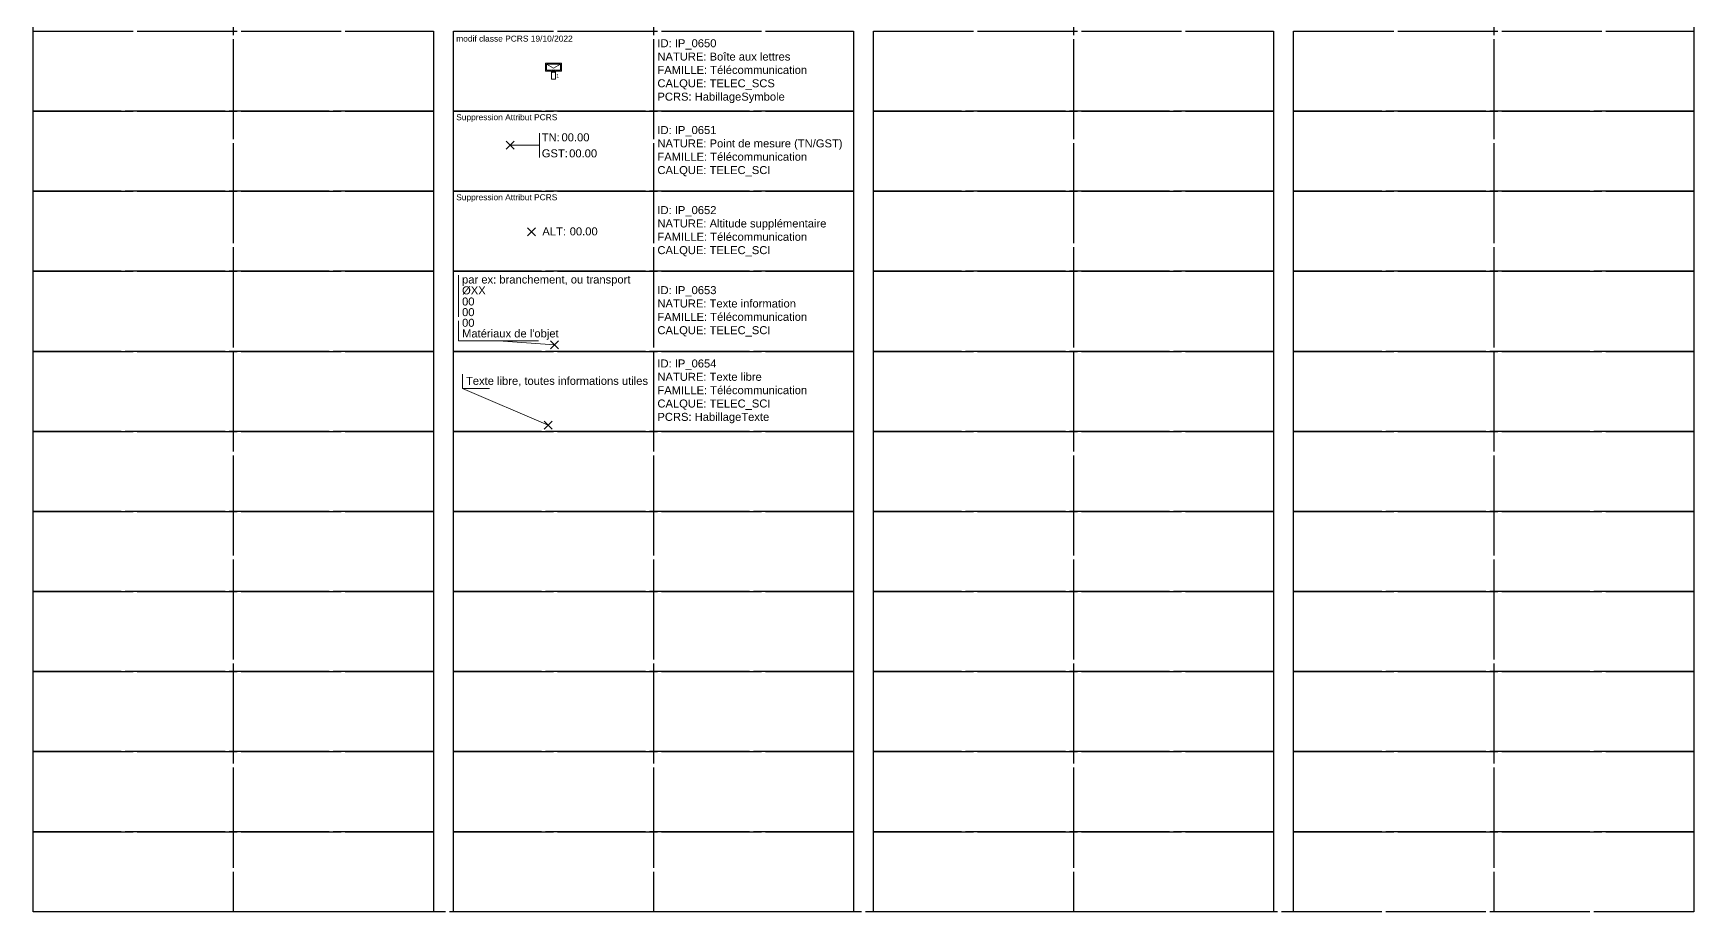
# Model space of a CAD drawing. Header units: metres. Extents: x 3067 to 3319, y 1703 to 1914.
# Drawn here: x 3193.05 to 3234.55, y 1810.56 to 1832.51 of the extents above; entities that cross this region are included whole.
import ezdxf
from ezdxf.enums import TextEntityAlignment as Align

# ---------------------------------------------------------------- set-up
doc = ezdxf.new("R2010")
doc.units = ezdxf.units.M
doc.header["$PDMODE"] = 3
doc.header["$PDSIZE"] = 0.1
doc.linetypes.add('Socle_Continu', pattern=[2.5, 2.5, 0])
doc.layers.get('0').update_dxf_attribs({"lineweight": 30})
for name, color, linetype, lineweight in [('1', 7, 'Socle_Continu', 30), ('3_sens et nbr de points', 7, 'Socle_Continu', 5), ('TELEC_SCI', 3, 'Socle_Continu', 13), ('TELEC_SCS', 3, 'Socle_Continu', 13)]:
    doc.layers.add(name, color=color, linetype=linetype, lineweight=lineweight)
doc.styles.add('Reseaux', font='arial.ttf')
doc.styles.get("Standard").update_dxf_attribs({"font": 'arial.ttf'})

# ---------------------------------------------------------------- blocks, each defined once
blk = doc.blocks.new('*U415')
at = {"layer": 'TELEC_SCI', "linetype": 'Socle_Continu'}
blk.add_line((0.733, 0), (0, 0), dxfattribs=at)
at = {"layer": 'TELEC_SCI', "linetype": 'Socle_Continu', "flags": 128}
blk.add_lwpolyline([(0.733, -0.3), (0.733, 0.3)], dxfattribs=at)
at = {"layer": 'TELEC_SCI', "linetype": 'Socle_Continu'}
blk.add_point((0, 0), dxfattribs=at)
at = {"layer": 'TELEC_SCI', "linetype": 'Socle_Continu', "char_height": 0.2, "attachment_point": 4}
for s, insert in [('TN:', (0.793, 0.2)), ('GST:', (0.793, -0.201))]:
    blk.add_mtext_dynamic_manual_height_columns(s, width=0.46273, gutter_width=1, heights=[0], dxfattribs=dict(at, insert=insert))
at = {"layer": 'TELEC_SCI', "linetype": 'Socle_Continu'}
for tag, p in [('TN', (1.286, 0.2)), ('GST', (1.477, -0.201))]:
    blk.add_attdef(tag, text='', height=0.2, dxfattribs=at).set_placement(p, align=Align.MIDDLE_LEFT)
at = {"layer": 'TELEC_SCI', "linetype": 'Socle_Continu', "style": 'Reseaux', "flags": 9}
for tag, p in [('ID', (2.428, 0.07)), ('NATURE', (2.428, -0.251))]:
    blk.add_attdef(tag, p, '', height=0.2, dxfattribs=at)
at = {"layer": 'TELEC_SCI', "linetype": 'Socle_Continu', "flags": 9}
for tag, p in [('FAMILLE', (2.428, -0.573)), ('CALQUE', (2.428, -0.894))]:
    blk.add_attdef(tag, p, '', height=0.2, dxfattribs=at)
blk = doc.blocks.new('*U352')
at = {"layer": 'TELEC_SCI', "linetype": 'Socle_Continu'}
blk.add_line((-1.398, 0.101), (0, 0), dxfattribs=at)
at = {"layer": 'TELEC_SCI', "linetype": 'Socle_Continu', "flags": 128}
blk.add_lwpolyline([(-0.398, 0.101), (-2.398, 0.101), (-2.398, 1.74)], dxfattribs=at)
at = {"layer": 'TELEC_SCI', "linetype": 'Socle_Continu'}
blk.add_point((0, 0), dxfattribs=at)
for tag, p in [('TYPE', (-2.31, 1.535)), ('DIAM', (-2.31, 1.264)), ('NBR', (-2.31, 0.986)), ('LARG', (-2.31, 0.72)), ('HAUT', (-2.31, 0.454)), ('MATER', (-2.31, 0.188))]:
    blk.add_attdef(tag, p, '', height=0.2, dxfattribs=at)
at = {"layer": 'TELEC_SCI', "linetype": 'Socle_Continu', "flags": 9}
for tag, p in [('NATURE', (2.47, 1.097)), ('ID', (2.47, 1.418)), ('FAMILLE', (2.47, 0.776)), ('CALQUE', (2.47, 0.454))]:
    blk.add_attdef(tag, p, '', height=0.2, dxfattribs=at)
blk = doc.blocks.new('*U354')
at = {"layer": 'TELEC_SCI', "linetype": 'Socle_Continu'}
blk.add_line((-2.143, 0.919), (0, 0), dxfattribs=at)
at = {"layer": 'TELEC_SCI', "linetype": 'Socle_Continu', "flags": 128}
blk.add_lwpolyline([(-1.47, 0.919), (-2.143, 0.919), (-2.143, 1.276)], dxfattribs=at)
at = {"layer": 'TELEC_SCI', "linetype": 'Socle_Continu'}
blk.add_point((0, 0), dxfattribs=at)
blk.add_attdef('TXT', (-2.055, 1.007), '', height=0.2, dxfattribs=at)
at = {"layer": 'TELEC_SCI', "linetype": 'Socle_Continu', "flags": 9}
for tag, p in [('NATURE', (1.967, -0.177)), ('ID', (1.967, 0.144)), ('FAMILLE', (1.967, -0.499)), ('CALQUE', (1.967, -0.82)), ('PCRS', (1.967, -1.141))]:
    blk.add_attdef(tag, p, '', height=0.2, dxfattribs=at)
blk = doc.blocks.new('IP_0652')
at = {"layer": 'TELEC_SCI', "linetype": 'Socle_Continu'}
blk.add_point((0, 0), dxfattribs=at)
at = {"layer": 'TELEC_SCI', "linetype": 'Socle_Continu', "insert": (0.268, 0.01), "char_height": 0.2, "attachment_point": 4}
blk.add_mtext_dynamic_manual_height_columns('ALT:', width=0.46273, gutter_width=1, heights=[0], dxfattribs=at)
at = {"layer": 'TELEC_SCI', "linetype": 'Socle_Continu'}
blk.add_attdef('ALT', text='', height=0.2, dxfattribs=at).set_placement((0.952, 0.01), align=Align.MIDDLE_LEFT)
at = {"layer": 'TELEC_SCI', "linetype": 'Socle_Continu', "style": 'Reseaux', "flags": 9}
for tag, p in [('ID', (1.788, 0.096)), ('NATURE', (1.788, -0.225))]:
    blk.add_attdef(tag, p, '', height=0.2, dxfattribs=at)
at = {"layer": 'TELEC_SCI', "linetype": 'Socle_Continu', "flags": 9}
for tag, p in [('FAMILLE', (1.788, -0.546)), ('CALQUE', (1.788, -0.867)), ('TYPE', (1.795, -1.176))]:
    blk.add_attdef(tag, p, '', height=0.2, dxfattribs=at)
blk = doc.blocks.new('IP_0650')
at = {"layer": 'TELEC_SCS', "linetype": 'Socle_Continu'}
for p, q in [((-0.175, 0.175), (0, 0.075)), ((0, 0.075), (0.175, 0.175))]:
    blk.add_line(p, q, dxfattribs=at)
at = {"layer": 'TELEC_SCS', "linetype": 'Socle_Continu', "flags": 128}
for points in [[(0.2, 0), (0.05, 0), (0.05, -0.2), (-0.05, -0.2), (-0.05, 0), (-0.2, 0), (-0.2, 0.2), (0.2, 0.2)], [(-0.175, 0.025), (-0.175, 0.175), (0.175, 0.175), (0.175, 0.025)]]:
    blk.add_lwpolyline(points, close=True, dxfattribs=at)
at = {"layer": 'TELEC_SCS', "linetype": 'Socle_Continu', "flags": 9}
for tag, p in [('NATURE', (0.728, 0.292)), ('ID', (0.728, 0.613)), ('FAMILLE', (0.728, -0.03)), ('CALQUE', (0.728, -0.351)), ('PCRS', (0.728, -0.672))]:
    blk.add_attdef(tag, p, '', height=0.2, dxfattribs=at)

msp = doc.modelspace()

# ---------------------------------------------------------------- linework, layer by layer
at = {"linetype": 'Socle_Continu'}
for p, q in [((3198.049, 1850.56), (3198.049, 1810.56)), ((3208.549, 1850.56), (3208.549, 1810.56)), ((3219.049, 1850.56), (3219.049, 1810.56)), ((3229.549, 1850.56), (3229.549, 1810.56))]:
    msp.add_line(p, q, dxfattribs=at)
for points in [[(3193.049, 1832.56), (3203.049, 1832.56), (3203.049, 1830.56), (3193.049, 1830.56)], [(3214.049, 1832.56), (3224.049, 1832.56), (3224.049, 1830.56), (3214.049, 1830.56)], [(3224.549, 1832.56), (3234.549, 1832.56), (3234.549, 1830.56), (3224.549, 1830.56)], [(3193.049, 1830.56), (3203.049, 1830.56), (3203.049, 1828.56), (3193.049, 1828.56)], [(3214.049, 1830.56), (3224.049, 1830.56), (3224.049, 1828.56), (3214.049, 1828.56)], [(3224.549, 1830.56), (3234.549, 1830.56), (3234.549, 1828.56), (3224.549, 1828.56)], [(3193.049, 1828.56), (3203.049, 1828.56), (3203.049, 1826.56), (3193.049, 1826.56)], [(3214.049, 1828.56), (3224.049, 1828.56), (3224.049, 1826.56), (3214.049, 1826.56)], [(3224.549, 1828.56), (3234.549, 1828.56), (3234.549, 1826.56), (3224.549, 1826.56)], [(3193.049, 1826.56), (3203.049, 1826.56), (3203.049, 1824.56), (3193.049, 1824.56)], [(3203.549, 1826.56), (3213.549, 1826.56), (3213.549, 1824.56), (3203.549, 1824.56)], [(3214.049, 1826.56), (3224.049, 1826.56), (3224.049, 1824.56), (3214.049, 1824.56)], [(3224.549, 1826.56), (3234.549, 1826.56), (3234.549, 1824.56), (3224.549, 1824.56)], [(3193.049, 1824.56), (3203.049, 1824.56), (3203.049, 1822.56), (3193.049, 1822.56)], [(3203.549, 1824.56), (3213.549, 1824.56), (3213.549, 1822.56), (3203.549, 1822.56)], [(3214.049, 1824.56), (3224.049, 1824.56), (3224.049, 1822.56), (3214.049, 1822.56)], [(3224.549, 1824.56), (3234.549, 1824.56), (3234.549, 1822.56), (3224.549, 1822.56)], [(3193.049, 1822.56), (3203.049, 1822.56), (3203.049, 1820.56), (3193.049, 1820.56)], [(3203.549, 1822.56), (3213.549, 1822.56), (3213.549, 1820.56), (3203.549, 1820.56)], [(3214.049, 1822.56), (3224.049, 1822.56), (3224.049, 1820.56), (3214.049, 1820.56)], [(3224.549, 1822.56), (3234.549, 1822.56), (3234.549, 1820.56), (3224.549, 1820.56)], [(3193.049, 1820.56), (3203.049, 1820.56), (3203.049, 1818.56), (3193.049, 1818.56)], [(3203.549, 1820.56), (3213.549, 1820.56), (3213.549, 1818.56), (3203.549, 1818.56)], [(3214.049, 1820.56), (3224.049, 1820.56), (3224.049, 1818.56), (3214.049, 1818.56)], [(3224.549, 1820.56), (3234.549, 1820.56), (3234.549, 1818.56), (3224.549, 1818.56)], [(3193.049, 1818.56), (3203.049, 1818.56), (3203.049, 1816.56), (3193.049, 1816.56)], [(3203.549, 1818.56), (3213.549, 1818.56), (3213.549, 1816.56), (3203.549, 1816.56)], [(3214.049, 1818.56), (3224.049, 1818.56), (3224.049, 1816.56), (3214.049, 1816.56)], [(3224.549, 1818.56), (3234.549, 1818.56), (3234.549, 1816.56), (3224.549, 1816.56)], [(3193.049, 1816.56), (3203.049, 1816.56), (3203.049, 1814.56), (3193.049, 1814.56)], [(3203.549, 1816.56), (3213.549, 1816.56), (3213.549, 1814.56), (3203.549, 1814.56)], [(3214.049, 1816.56), (3224.049, 1816.56), (3224.049, 1814.56), (3214.049, 1814.56)], [(3224.549, 1816.56), (3234.549, 1816.56), (3234.549, 1814.56), (3224.549, 1814.56)], [(3193.049, 1814.56), (3203.049, 1814.56), (3203.049, 1812.56), (3193.049, 1812.56)], [(3203.549, 1814.56), (3213.549, 1814.56), (3213.549, 1812.56), (3203.549, 1812.56)], [(3214.049, 1814.56), (3224.049, 1814.56), (3224.049, 1812.56), (3214.049, 1812.56)], [(3224.549, 1814.56), (3234.549, 1814.56), (3234.549, 1812.56), (3224.549, 1812.56)], [(3193.049, 1812.56), (3203.049, 1812.56), (3203.049, 1810.56), (3193.049, 1810.56)], [(3203.549, 1812.56), (3213.549, 1812.56), (3213.549, 1810.56), (3203.549, 1810.56)], [(3214.049, 1812.56), (3224.049, 1812.56), (3224.049, 1810.56), (3214.049, 1810.56)], [(3224.549, 1812.56), (3234.549, 1812.56), (3234.549, 1810.56), (3224.549, 1810.56)]]:
    msp.add_lwpolyline(points, close=True, dxfattribs=at)
at = {"color": 231, "linetype": 'Socle_Continu'}
msp.add_lwpolyline([(3203.549, 1832.56), (3213.549, 1832.56), (3213.549, 1830.56), (3203.549, 1830.56)], close=True, dxfattribs=at)
at = {"color": 64, "linetype": 'Socle_Continu'}
for points in [[(3203.549, 1830.56), (3213.549, 1830.56), (3213.549, 1828.56), (3203.549, 1828.56)], [(3203.549, 1828.56), (3213.549, 1828.56), (3213.549, 1826.56), (3203.549, 1826.56)]]:
    msp.add_lwpolyline(points, close=True, dxfattribs=at)
at = {"layer": '1', "color": 3, "linetype": 'Socle_Continu'}
msp.add_lwpolyline([(3193.049, 1853.253), (3234.549, 1853.253), (3234.549, 1810.56), (3193.049, 1810.56)], close=True, dxfattribs=at)
at = {"layer": '3_sens et nbr de points', "linetype": 'Socle_Continu'}
for p, q in [((3206.014, 1831.595), (3206.085, 1831.524)), ((3206.014, 1831.595), (3206.085, 1831.524)), ((3206.014, 1831.524), (3206.085, 1831.595))]:
    msp.add_line(p, q, dxfattribs=at)
msp.add_circle((3206.049, 1831.56), 0.025, dxfattribs=at)

# ---------------------------------------------------------------- block references
at = {"layer": 'TELEC_SCI', "linetype": 'Socle_Continu'}
for name, p, values in [('*U415', (3204.966, 1829.707), {'TN': '00.00', 'GST': '00.00'}), ('IP_0652', (3205.505, 1827.547), {'ALT': '00.00'}), ('*U352', (3206.077, 1824.72), {'TYPE': 'par ex: branchement, ou transport', 'DIAM': 'ØXX', 'NBR': '00', 'LARG': '00', 'HAUT': '00', 'MATER': "Matériaux de l'objet"}), ('*U354', (3205.92, 1822.716), {'TXT': 'Texte libre, toutes informations utiles'})]:
    msp.add_blockref(name, p, dxfattribs=at).add_auto_attribs(values)
at = {"layer": 'TELEC_SCS', "linetype": 'Socle_Continu'}
msp.add_blockref('IP_0650', (3206.049, 1831.56), dxfattribs=at)

# ---------------------------------------------------------------- texts
at = {"color": 231, "linetype": 'Socle_Continu', "insert": (3203.621, 1832.448), "char_height": 0.15, "attachment_point": 1}
msp.add_mtext_dynamic_manual_height_columns('modif classe PCRS 19/10/2022', width=3.89254, gutter_width=12.5, heights=[0], dxfattribs=at)
at = {"linetype": 'Socle_Continu', "char_height": 0.2, "width": 4.9, "attachment_point": 4}
for s, insert in [('ID: IP_0650\\PNATURE: Boîte aux lettres\\PFAMILLE: Télécommunication\\PCALQUE: TELEC_SCS\\PPCRS: HabillageSymbole', (3208.649, 1831.56)), ('ID: IP_0651\\PNATURE: Point de mesure (TN/GST)\\PFAMILLE: Télécommunication\\PCALQUE: TELEC_SCI', (3208.649, 1829.56)), ('ID: IP_0652\\PNATURE: Altitude supplémentaire\\PFAMILLE: Télécommunication\\PCALQUE: TELEC_SCI', (3208.649, 1827.56)), ('ID: IP_0653\\PNATURE: Texte information\\PFAMILLE: Télécommunication\\PCALQUE: TELEC_SCI', (3208.649, 1825.56)), ('ID: IP_0654\\PNATURE: Texte libre\\PFAMILLE: Télécommunication\\PCALQUE: TELEC_SCI\\PPCRS: HabillageTexte', (3208.649, 1823.56))]:
    msp.add_mtext(s, dxfattribs=dict(at, insert=insert))
at = {"color": 64, "linetype": 'Socle_Continu', "char_height": 0.15, "attachment_point": 1}
for insert in [(3203.621, 1830.485), (3203.621, 1828.485)]:
    msp.add_mtext_dynamic_manual_height_columns('Suppression Attribut PCRS', width=3.89254, gutter_width=12.5, heights=[0], dxfattribs=dict(at, insert=insert))
at = {"layer": '3_sens et nbr de points', "linetype": 'Socle_Continu', "insert": (3206.12, 1831.489), "char_height": 0.1, "attachment_point": 1}
msp.add_mtext_dynamic_manual_height_columns('1', width=0.17351, gutter_width=1, heights=[0], dxfattribs=at)

doc.saveas('drawing.dxf')
